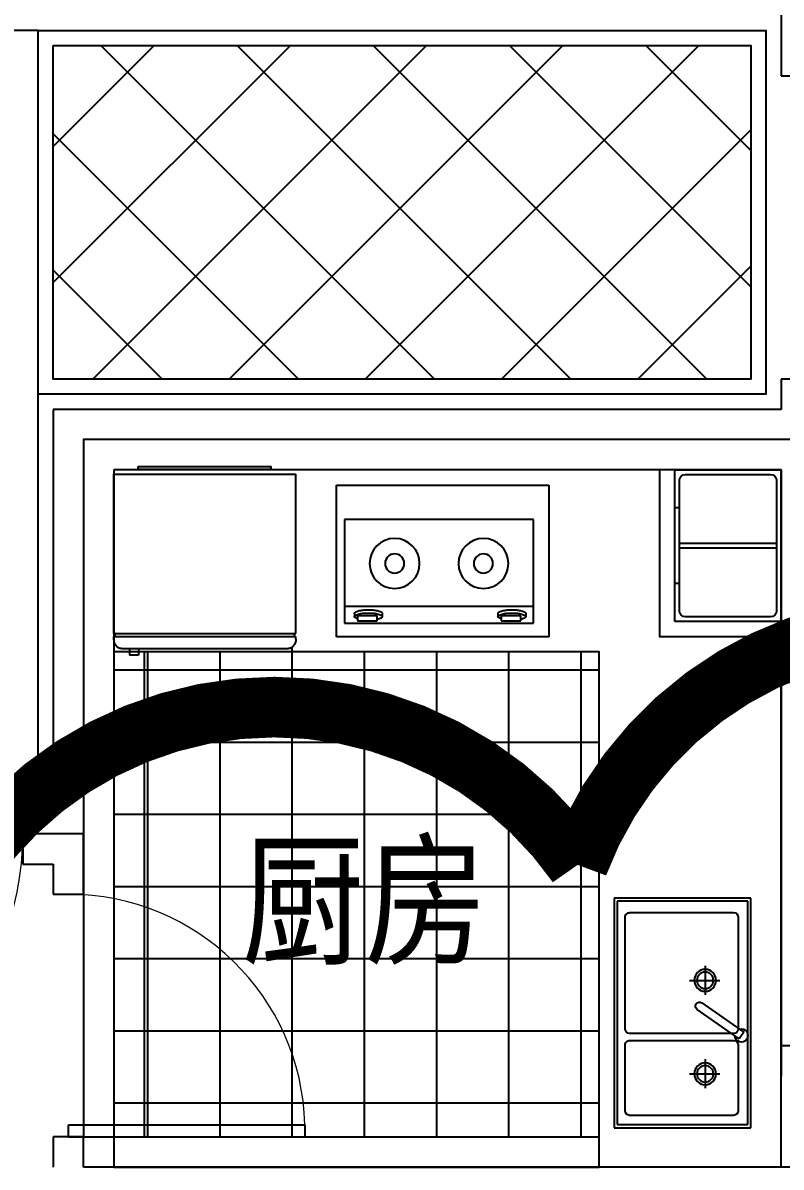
# Model space of a CAD drawing. Extents: x 802298 to 1915382, y -2285475 to -1340051.
# Drawn here: x 1389290 to 1391790, y -2233526 to -2229751 of the extents above; entities that cross this region are included whole.
import ezdxf
from ezdxf.enums import TextEntityAlignment as Align

# ---------------------------------------------------------------- set-up
doc = ezdxf.new("R2010")
doc.units = 0
doc.header["$LTSCALE"] = 1000
doc.header["$MEASUREMENT"] = 0
doc.linetypes.add('DOTE', pattern=[2.4200000000000004, 2, -0.2, 0.02, -0.2])
doc.layers.get('0').update_dxf_attribs({"linetype": 'CONTINUOUS'})
for name, color, linetype in [('DOTE', 1, 'CONTINUOUS'), ('PUB_TEXT', 7, 'CONTINUOUS'), ('WALL', 9, 'CONTINUOUS'), ('WINDOW', 4, 'CONTINUOUS'), ('修改', 6, 'CONTINUOUS'), ('厨卫', 154, 'CONTINUOUS'), ('平面填充', 252, 'CONTINUOUS')]:
    doc.layers.add(name, color=color, linetype=linetype)
doc.layers.add('面积－户', color=2, linetype='CONTINUOUS', plot=False)
doc.styles.add('黑体', font='SIMHEI.TTF', dxfattribs={"width": 0.8})

# ---------------------------------------------------------------- blocks, each defined once
blk = doc.blocks.new('MEI')
for p, q in [((-450.000562665271, 7.582310171652352), (-450.0005626685597, -692.4176898284059)), ((49.99943733464147, 7.582310169265838), (-450.000562665271, 7.582310171652352)), ((49.99943733138184, -692.4176898307343), (49.99943733464147, 7.582310169265838)), ((-336.9088558361836, -641.7193834253412), (-336.9088558333606, -18.94554556850926)), ((-336.9088558333606, -18.94554556850926), (5.53642418301024, -18.94554557008087)), ((-50.15905100114469, -18.94554556984804), (-50.15905100411328, -641.7193834266219)), ((5.53642418301024, -18.94554557008087), (5.536424180158065, -641.7193834268547)), ((-27.94672145538789, -51.54491667586262), (-16.23573423137714, -51.66342150469427)), ((-18.47060474248428, -62.00975098469644), (-1.850353948088014, -62.00975098475465)), ((-18.47060474283353, -126.6781605161668), (-18.47060474248428, -62.00975098469644)), ((-1.850353948088014, -62.00975098475465), (-1.850353948320844, -126.678160516225)), ((-26.77041776796978, -143.3067715069337), (-16.25457130365248, -143.3067715069337)), ((-1.850353948320844, -126.678160516225), (-18.47060474283353, -126.6781605161668)), ((-27.94672145757067, -524.5420797324914), (-16.23573423355992, -524.660584561323)), ((-18.47060474501632, -599.6753235727374), (-18.47060474463797, -535.006914041267)), ((-18.47060474463797, -535.006914041267), (-1.850353950241697, -535.0069140413252)), ((-1.850353950241697, -535.0069140413252), (-1.850353950503631, -599.6753235727956)), ((-1.850353950503631, -599.6753235727956), (-18.47060474501632, -599.6753235727374)), ((5.536424180158065, -641.7193834268547), (-336.9088558361836, -641.7193834253412)), ((-26.77041777015256, -616.3039345634461), (-16.25457130583527, -616.3039345635625)), ((-450.0005626685597, -692.4176898284059), (49.99943733138184, -692.4176898307343))]:
    blk.add_line(p, q)
for centre, radius in [((-191.4551349504181, -183.9925116114609), 82.49649810437037), ((-191.4551349504181, -183.9925116114609), 31.63094696748339), ((-191.4551349518151, -476.6257370008097), 82.49649810437037), ((-191.4551349518151, -476.6257370008097), 31.63094696748339)]:
    blk.add_circle(centre, radius)
for centre, radius, start, end in [((56.27885229593062, -88.66081802293775), 94.39806700812123, 165.5368679776076, 173.9017318673558), ((4.877696191178984, -75.40285646522534), 41.3146195544121, 148.089437403133, 165.5368679782791), ((-26.77041776753322, -55.69554469120339), 4.032167187358627, 89.99999999917927, 148.089437401752), ((66.79469876030612, -88.66081802218105), 94.39806700797676, 165.5368679781053, 173.9017318678407), ((-26.77041776776605, -55.69554469085415), 4.032167187018786, 72.05456141152295, 89.99999999587027), ((15.39354265555448, -75.4028564656328), 41.31461955455568, 148.0894374026883, 165.5368679778209), ((-16.25457130315772, -55.69554469108698), 4.032167187216911, 90, 148.0894374034271), ((-16.25457130315772, -55.69554469108698), 4.032167187193409, 31.91056259700651, 90), ((-47.90268526216096, -75.40285646522534), 41.31461955453663, 18.91551022807474, 31.91056259666543), ((138.8731262445651, -97.48507450518082), 177.4623890216462, 173.9017318680493, 180.0000000000651), ((138.8731262439539, -97.4850745065778), 177.4623890210363, 179.9999999995962, 186.0982681316097), ((149.3889727083877, -97.48507450628676), 177.4623890211515, 173.9017318676954, 179.9999999997004), ((149.3889727088242, -97.48507450663601), 177.4623890215861, 179.9999999995831, 186.0982681315968), ((56.27885229572689, -106.3093309889373), 94.3980670079019, 186.0982681319104, 194.4631320216546), ((4.877696190858842, -119.567292545602), 41.31461955435157, 194.4631320214934, 211.910562596624), ((-26.77041776788246, -139.2746043196821), 4.032167187251616, 211.9105625954392, 269.9999999987623), ((66.79469876004418, -106.3093309889373), 94.39806700791644, 186.0982681319507, 194.4631320216814), ((15.39354265537986, -119.5672925457184), 41.3146195545245, 194.4631320213449, 211.9105625964804), ((-16.25457130365248, -139.2746043197403), 4.032167187193409, 211.9105625967911, 270), ((-16.25457130359428, -139.2746043196239), 4.032167187303154, 269.9999999991792, 328.089437402245), ((-47.90268526230648, -119.567292545602), 41.31461955436938, 328.0894374031813, 345.5368679783454), ((-99.30384136580687, -106.3093309884716), 94.39806700672375, 345.5368679777957, 347.5389473446281), ((4.877696188937989, -548.4000195221452), 41.31461955455568, 148.0894374026883, 165.5368679778209), ((-26.77041776980332, -528.6927077475993), 4.032167187192206, 90, 148.0894374032089), ((-26.77041776997794, -528.6927077480068), 4.032167187600862, 72.05456141328882, 89.99999999752477), ((15.39354265334259, -548.4000195218541), 41.3146195544121, 148.089437403133, 165.5368679782791), ((-16.25457130539871, -528.692707747774), 4.032167187303154, 89.99999999917927, 148.089437402245), ((-16.25457130539871, -528.6927077477158), 4.032167187251616, 31.91056259634644, 89.99999999917927), ((-47.90268526431464, -548.4000195216795), 41.31461955444433, 18.91551022784143, 31.91056259645001), ((138.873126242295, -570.4822375627991), 177.4623890216753, 173.9017318676954, 179.9999999997004), ((56.27885229331127, -561.6579810786352), 94.39806700760056, 165.5368679780769, 173.9017318678134), ((149.388972706234, -570.4822375629155), 177.4623890211515, 173.9017318676695, 179.9999999996743), ((66.79469875815244, -561.6579810787516), 94.39806700797676, 165.5368679781053, 173.9017318678407), ((138.8731262422659, -570.4822375617514), 177.4623890216477, 180.0000000000391, 186.0982681320428), ((56.2788522934859, -579.306494046672), 94.39806700769569, 186.098268131217, 194.4631320209515), ((4.877696188559639, -592.5644556021143), 41.31461955438234, 194.4631320215724, 211.9105625966958), ((149.3889727066705, -570.4822375631484), 177.4623890215923, 179.9999999995962, 186.0982681316097), ((66.79469875748305, -579.3064940456825), 94.39806700749193, 186.0982681318715, 194.4631320216134), ((15.39354265322618, -592.5644556021143), 41.31461955458605, 194.4631320214934, 211.9105625966213), ((-47.90268526446016, -592.5644556022307), 41.31461955436938, 328.0894374031813, 345.5368679783454), ((-99.3038413713075, -579.3064940458571), 94.39806700977503, 345.5368679787499, 347.538947345589), ((-26.77041777015256, -612.2717673761363), 4.032167187309824, 211.9105625966213, 270), ((-16.25457130571886, -612.2717673763691), 4.032167187193409, 211.9105625947211, 269.9999999983455), ((-16.25457130577706, -612.2717673762527), 4.032167187327858, 269.9999999991792, 328.0894374024701)]:
    blk.add_arc(centre, radius, start, end)
blk = doc.blocks.new('A$C1BE601A8')
for p, q in [((-3.331544576212764e-06, 0.000128552783280611), (-3.331544576212764e-06, 450.0001285527833)), ((-3.331544576212764e-06, 450.0001285527833), (756.9591153254441, 450.0001285527833)), ((9.999996668455424, 10.00012855278328), (9.999996668455424, 440.0001285527833)), ((9.999996668455424, 440.0001285527833), (746.9591153254441, 440.0001285527833)), ((315.0162760930543, 426.5923377163708), (293.2995176711702, 411.4024486970156)), ((411.7544574448548, 288.287198562175), (315.0162760930543, 426.5923377163708)), ((746.9591153254441, 440.0001285527833), (746.9591153254441, 10.00012855278328)), ((756.9591153254441, 450.0001285527833), (756.9591153254441, 0.000128552783280611)), ((40.70540845507639, 393.4111159974709), (40.70540845507639, 50.34339343057945)), ((272.9981059508573, 408.4111159970053), (55.70540845507639, 408.4111159974709)), ((287.9981059508573, 50.34339343011379), (287.9981059508573, 393.4111159970053)), ((293.2995176711702, 411.4024486970156), (390.0376990229997, 273.0973095423542)), ((310.5429994659789, 393.4111159974709), (310.5429994659789, 50.34339343011379)), ((694.6191676114395, 408.4111159974709), (325.5429994659789, 408.4111159974709)), ((709.6191676114395, 50.34339343057945), (709.6191676114395, 393.4111159974709)), ((177.7081585570995, 248.1342476331629), (177.7081585570995, 348.3190406123176)), ((486.0939768552489, 248.1342476331629), (486.0939768552489, 348.3190406123176)), ((225.9020207491121, 299.62899633497), (129.8652481655299, 299.62899633497)), ((534.2878390472615, 299.6289963354357), (438.2510664636793, 299.6289963354357)), ((756.9591153254441, 0.000128552783280611), (-3.331544576212764e-06, 0.000128552783280611)), ((746.9591153254441, 10.00012855278328), (9.999996668455424, 10.00012855278328)), ((55.70540845507639, 35.34339343057945), (272.9981059508573, 35.34339343011379)), ((325.5429994659789, 35.34339343011379), (694.6191676114395, 35.34339343057945))]:
    blk.add_line(p, q)
for centre, radius in [((177.7081585570995, 299.6289963354357), 36.13484355663392), ((177.7081585570995, 299.6289963354357), 27.13484355663391), ((486.0939768552489, 299.62899633497), 36.13484355663392), ((486.0939768552489, 299.62899633497), 27.13484355663391)]:
    blk.add_circle(centre, radius)
for centre, radius, start, end in [((304.1578968820977, 418.9973932066932), 21.70012077171123, 342.6067890444376, 267.3353041458893), ((55.70540845507639, 393.4111159974709), 15, 90, 180), ((272.9981059508573, 393.4111159970053), 15, 0, 90), ((325.5429994659789, 393.4111159974709), 15, 90, 180), ((694.6191676114395, 393.4111159974709), 15, 0, 90), ((400.8960782339273, 280.6922540520318), 13.25094642638578, 214.9710465723635, 34.97104657236348), ((55.70540845507639, 50.34339343057945), 15, 180, 270), ((272.9981059508573, 50.34339343011379), 15, 270, 0), ((325.5429994659789, 50.34339343011379), 15, 180, 270), ((694.6191676114395, 50.34339343057945), 15, 270, 0)]:
    blk.add_arc(centre, radius, start, end)
blk = doc.blocks.new('A$C3CC255BA')
for p, q in [((242.4999396855128, 435.000094918796), (242.4999396855128, 115.0000949187961)), ((257.4999396855128, 435.000094918796), (257.4999396855128, 115.0000949187961)), ((124.9999396855128, 115.0000949187961), (124.9999396855128, 100.0000949187961)), ((374.9999396855128, 115.000094918796), (374.9999396855128, 100.000094918796))]:
    blk.add_line(p, q)
blk.add_lwpolyline([(499.9999396855128, 100.000094918796), (-6.031448720023036e-05, 100.0000949187961), (-6.031448720023036e-05, 450.0000949187962), (499.9999396855128, 450.0000949187962)], close=True)
blk.add_lwpolyline([(549.9999396855128, 450.000094918796), (549.9999396855128, 50.00009491879604), (-6.031448720023036e-05, 50.00009491879615)])
blk.add_lwpolyline([(464.9999396855128, 115.000094918796), (34.9999396855128, 115.0000949187961, -0.414213562373095), (14.9999396855128, 135.0000949187961), (14.9999396855128, 415.0000949188252, -0.4142135623731164), (34.9999396855128, 435.0000949188253), (464.9999396855128, 435.000094918767, -0.414213562373095), (484.9999396855128, 415.000094918767), (484.9999396855128, 135.000094918796, -0.414213562373095)], format="xyb", close=True)
blk = doc.blocks.new('A$C0C200289')
for p, q in [((500.263288419228, 622.7132478367421), (-48.17572191962972, 622.7132478367421)), ((-48.17572191962972, 613.4407061759266), (-48.17572191962972, 622.7132478367421)), ((500.263288419228, 613.4407061759266), (-48.17572191962972, 613.4407061759266)), ((500.263288419228, 613.4407061759266), (500.263288419228, 622.7132478367421)), ((-149.9999246529769, 71.83070159953786), (-149.9999246529769, 596.7501311862725)), ((600.0000753470231, 596.7501311862725), (-149.9999246529769, 596.7501311862725)), ((600.0000753470231, 71.83070159953786), (600.0000753470231, 596.7501311862725)), ((-144.1057945420034, 71.83070159953786), (-149.9999246529769, 71.83070159953786)), ((-149.9999246529769, 53.34289427817566), (-149.9999246529769, 61.83070159953786)), ((-144.1057945420034, 61.83070159953786), (-149.9999246529769, 61.83070159953786)), ((-144.1057945420034, 61.83070159953786), (-144.1057945420034, 71.83070159953786)), ((594.1059452358168, 61.83070159953786), (594.1059452358168, 71.83070159953786)), ((594.1059452358168, 71.83070159953786), (600.0000753470231, 71.83070159953786)), ((594.1059452358168, 61.83070159953786), (600.0000753470231, 61.83070159953786)), ((600.0000753470231, 53.34289427817566), (600.0000753470231, 61.83070159953786)), ((568.4878826683853, 21.83070159953786), (-118.4877319745719, 21.83070159953786)), ((499.1467481534055, 21.83070159953786), (499.1467481534055, -2.51166638918221e-05)), ((535.2829494392208, 21.83070159953786), (535.2829494392208, -2.511712955310941e-05)), ((499.1467481534055, -2.51166638918221e-05), (535.2829494392208, -2.511712955310941e-05))]:
    blk.add_line(p, q)
at = {"color": 251}
for p, q in [((594.1059452358168, 71.83070159953786), (-144.1057945420034, 71.83070159953786)), ((594.1059452358168, 61.83070159953786), (-144.1057945420034, 61.83070159953786))]:
    blk.add_line(p, q, dxfattribs=at)
for centre, start, end in [((-118.4877319745719, 53.34289427817566), 180, 270), ((568.4878826683853, 53.34289427817566), 270, 0)]:
    blk.add_arc(centre, 31.51219267851957, start, end)
blk = doc.blocks.new('$DorLib2D$00000001')
for p, q in [((0.45, 0.9750000000000001), (0.5000000000000002, 0.9750000000000001)), ((0.45, 0), (0.45, 0.9750000000000001)), ((0.5, 0), (0.5, 0.9750000000000001)), ((0.5, 0), (0.45, 0))]:
    blk.add_line(p, q)
at = {"lineweight": 13}
blk.add_arc((0.475, 0), 0.975, 91.4692835813538, 180, dxfattribs=at)
blk = doc.blocks.new('$TCHSYS$WIN2D')
for p, q in [((-0.5, 0.5), (0.5, 0.5)), ((-0.5, 0.5), (-0.4999999999999999, -0.5)), ((0.5, 0.5), (0.4999999999999998, -0.5)), ((0.5, 0.1666666666666666), (-0.5, 0.1666666666666666)), ((0.5, -0.1666666666666667), (-0.5, -0.1666666666666667)), ((-0.4999999999999999, -0.5), (0.5, -0.5))]:
    blk.add_line(p, q)

msp = doc.modelspace()

# ---------------------------------------------------------------- hatches: boundary and pattern name
at = {"layer": '平面填充'}
h = msp.add_hatch(dxfattribs=at)
h.set_pattern_fill('NET', color=256, scale=100, angle=45, style=0)
h.set_pattern_definition([(45.00000004310449, (454341.7984985812, -788134.2374507573), (-224.5064031956284, 224.5064028578293), []), (135.0000000431045, (454341.7984985812, -788134.2374507573), (-224.5064028578293, -224.5064031956284), [])])
h.paths.add_polyline_path([(1389390.457696439, -2229826.354842856), (1391690.457699945, -2229826.354841126), (1391690.457700772, -2230926.354841145), (1389390.457697266, -2230926.354842876)])
h = msp.add_hatch(dxfattribs=at)
h.set_pattern_fill('ANSI37', color=256, scale=150, angle=45, style=0)
h.set_pattern_definition([(90.00000004310441, (2332439.114731213, -788134.2360378363), (238.125, 1.791450802588702e-07), []), (4.310448817847091e-08, (2332439.114731213, -788134.2360378363), (1.791450802588702e-07, -238.125), [])])
edge = h.paths.add_edge_path()
edge.add_line((1389590.457703892, -2233426.354842711), (1389590.457702689, -2231826.354842734))
edge.add_line((1389590.457702689, -2231826.354842734), (1389609.742969294, -2231826.354842719))
edge.add_ellipse((1389615.667456755, -2231795.725196333), major_axis=(-2.375481641972276e-08, 31.51219267863779), ratio=0.799999999811591, start_angle=166.4079206564171, end_angle=179.9999999998915)
edge.add_line((1389615.667456776, -2231827.237389012), (1389642.231403357, -2231827.237388992))
edge.add_line((1389642.231403356, -2231827.237388992), (1389642.231403373, -2231849.068115708))
edge.add_line((1389642.231403373, -2231849.068115708), (1389671.140364395, -2231849.068115687))
edge.add_line((1389671.140364395, -2231849.068115687), (1389671.140364378, -2231827.23738897))
edge.add_line((1389671.140364378, -2231827.23738897), (1390165.247948366, -2231827.237388599))
edge.add_ellipse((1390165.247948342, -2231795.72519592), major_axis=(-2.365938580449611e-08, 31.5121926786378), ratio=0.7999999998115909, start_angle=180.0000000001085, end_angle=193.5920793435829)
edge.add_ellipse((1390165.247948342, -2231795.72519592), major_axis=(-2.365938580449611e-08, 31.5121926786378), ratio=0.7999999998115909, start_angle=193.5920793435829, end_angle=270.0000000000694, ccw=False)
edge.add_line((1390171.172435848, -2231826.354842298), (1391190.457706115, -2231826.354841531))
edge.add_line((1391190.457706115, -2231826.354841531), (1391190.457707319, -2233426.354841508))
edge.add_line((1391190.457707319, -2233426.354841508), (1389590.457703892, -2233426.354842711))
h.paths.add_polyline_path([(1390849.587560236, -2232961.379282457), (1389959.587560236, -2232961.379283126), (1389959.587559794, -2232374.091147534), (1390849.587559794, -2232374.091146864)], flags=24)

# ---------------------------------------------------------------- linework, layer by layer
at = {"layer": 'DOTE', "linetype": 'DOTE'}
for p, q in [((1402090.457702019, -2231126.354832998), (1389490.457702509, -2231126.3548427)), ((1389490.457702509, -2231126.354842686), (1389490.457704342, -2233526.354842673)), ((1389490.457703502, -2232426.354842725), (1386890.457701701, -2232426.354844728)), ((1391890.457707929, -2233526.35484085), (1389490.457704342, -2233526.354842673))]:
    msp.add_line(p, q, dxfattribs=at)
at = {"layer": 'WALL'}
for p, q in [((1391790.457704808, -2229726.354841099), (1391790.457705043, -2229926.354840642)), ((1391790.457705043, -2229926.354840642), (1391990.457704952, -2229926.35484049)), ((1391990.457705718, -2230926.35484049), (1391790.457705808, -2230926.354840642)), ((1391790.457705808, -2230926.354840642), (1391790.457705803, -2231026.354840973)), ((1389390.457702063, -2231026.354842894), (1389390.457702133, -2231126.354842894)), ((1389590.457702063, -2231026.354842824), (1389390.457702063, -2231026.354842894)), ((1389590.457702063, -2231026.354842824), (1389590.457700932, -2231026.354842643)), ((1391790.457705803, -2231026.354840973), (1389590.457700932, -2231026.354842643)), ((1389390.457702133, -2231126.354842894), (1389390.457702967, -2232326.35484264)), ((1391790.457705537, -2231226.354841082), (1389590.457702198, -2231226.354842751)), ((1389590.457702198, -2231226.354842751), (1389590.457703041, -2232426.354842824)), ((1391790.457705537, -2231226.354841082), (1391790.457706027, -2231926.354840642)), ((1391790.457706027, -2231926.354840642), (1391990.45770623, -2231926.354840489)), ((1389390.457702967, -2232326.35484264), (1389290.457709413, -2232326.354842654)), ((1389290.457709413, -2232326.354842654), (1389290.457709564, -2232526.354843187)), ((1389490.457703333, -2232626.354842495), (1389490.457703041, -2232426.354842824)), ((1389290.457709564, -2232526.354843187), (1389390.457702978, -2232526.354843144)), ((1389390.457702978, -2232526.354843144), (1389390.457703174, -2232626.35484257)), ((1389390.457703174, -2232626.35484257), (1389490.457703333, -2232626.354842495)), ((1391990.457706991, -2233126.35484076), (1391790.457707044, -2233126.354841253)), ((1391790.457707044, -2233126.354841253), (1391790.457707231, -2233226.354841079)), ((1391790.457708565, -2233526.354840965), (1391790.457707231, -2233226.354841078)), ((1389490.457704158, -2233426.354842495), (1389390.457703887, -2233426.35484257)), ((1389390.457703887, -2233426.35484257), (1389390.457703869, -2233526.354842872)), ((1389490.457704176, -2233526.354842685), (1389490.457704158, -2233426.354842495)), ((1391790.457708565, -2233526.354840965), (1389490.457704176, -2233526.354842685))]:
    msp.add_line(p, q, dxfattribs=at)
at = {"layer": 'WINDOW', "color": 4}
msp.add_line((1389490.457703192, -2232626.354842673), (1389490.457703794, -2233426.354842673), dxfattribs=at)
at = {"layer": '修改', "const_width": 200}
msp.add_lwpolyline([(1393055.846052737, -2232027.840780335, -0.52056705), (1393055.846052737, -2234027.840780335, -0.52056705), (1393055.846052737, -2236027.840780335, -0.52056705), (1391055.846052737, -2236027.840780335, -0.52056705), (1389119.712579207, -2236529.226034084, -0.52056705), (1389119.712579207, -2234529.226034084, -0.52056705), (1389119.712579207, -2232529.226034084, -0.52056705), (1391119.712579207, -2232529.226034084, -0.52056705)], format="xyb", close=True, dxfattribs=at)
at = {"layer": '厨卫', "ltscale": 0.5}
msp.add_line((1391790.457707437, -2233526.354840913), (1391190.457707437, -2233526.354841381), dxfattribs=at)
at = {"layer": '厨卫'}
for points in [[(1391790.457707286, -2233426.35484105), (1391790.457705571, -2231226.354841082), (1389590.457702114, -2231226.354842737)], [(1391190.457707442, -2233526.354841381), (1391190.457706117, -2231826.354841531), (1389690.457702688, -2231826.354842659), (1389690.457702688, -2231826.354842659)]]:
    msp.add_lwpolyline(points, dxfattribs=at)
at = {"layer": '平面填充'}
msp.add_lwpolyline([(1388240.457694861, -2230536.354843846), (1388240.457695427, -2232326.354842737), (1389340.457703023, -2232326.354842843), (1389340.457696401, -2229776.354842305), (1388500.457708723, -2229776.354842937), (1388500.457708723, -2230536.354843818), (1388240.457694861, -2230536.354843846)], dxfattribs=at)
at = {"layer": '平面填充', "ltscale": 0.5}
for points in [[(1389340.457696401, -2229776.354842894), (1391740.457699907, -2229776.354841088), (1391740.45770081, -2230976.354841108), (1389340.457697304, -2230976.354842913)], [(1389390.457696439, -2229826.354842856), (1391690.457699945, -2229826.354841126), (1391690.457700772, -2230926.354841145), (1389390.457697266, -2230926.354842876)], [(1391190.457706117, -2231826.354841531), (1389590.457702615, -2231826.354842735), (1389590.457703967, -2233526.354842711), (1391190.457707442, -2233526.354841381)], [(1391190.457706115, -2231826.354841531), (1389690.457702688, -2231826.354842659), (1389690.457703892, -2233426.354842636), (1391190.457707319, -2233426.354841508)]]:
    msp.add_lwpolyline(points, close=True, dxfattribs=at)
at = {"layer": '面积－户'}
for points in [[(1398920.457712069, -2240256.354725285), (1398920.457712069, -2239356.354850579), (1398790.457699993, -2239356.354850579), (1398790.457699993, -2231826.35485057), (1395190.457697414, -2231826.354850599), (1395060.457440837, -2231826.354802951), (1395060.457440837, -2233696.354850637), (1394020.457697427, -2233696.354850637), (1394020.457697427, -2233096.354850633), (1392020.457703063, -2233096.354850633), (1392020.457703063, -2231126.354851394), (1389490.457699477, -2231126.354851394), (1389490.457699477, -2232426.354850642), (1388090.457705511, -2232426.354850642), (1388090.457705511, -2238326.35485072), (1388090.457705511, -2238456.35485072), (1387960.457700799, -2238456.35485072), (1387960.457700799, -2240256.354852219), (1388560.457700412, -2240256.354852219), (1398920.457712069, -2240256.354852219), (1398920.457712069, -2239356.354850579)], [(1398920.45819495, -2240256.354725286), (1398920.45819495, -2239356.35485058), (1398790.458182874, -2239356.35485058), (1398790.458182874, -2231826.354850572), (1395190.458180295, -2231826.354850601), (1395060.457923718, -2231826.354802953), (1395060.457923718, -2233696.354850639), (1394020.458180308, -2233696.354850639), (1394020.458180308, -2233096.354850635), (1392020.458185944, -2233096.354850635), (1392020.458185944, -2231126.354851396), (1389490.458182357, -2231126.354851396), (1389490.458182357, -2232426.354850644), (1388090.458188392, -2232426.354850644), (1388090.458188392, -2238326.354850722), (1388090.458188392, -2238456.354850722), (1387960.45818368, -2238456.354850722), (1387960.45818368, -2240256.354852221), (1388560.458183293, -2240256.354852221), (1398920.45819495, -2240256.354852221), (1398920.45819495, -2239356.35485058)]]:
    msp.add_lwpolyline(points, close=True, dxfattribs=at)

# ---------------------------------------------------------------- block references
at = {"layer": 'WINDOW', "color": 4}
for name, p, xscale, yscale, zscale, rotation in [('$TCHSYS$WIN2D', (1391890.457706695, -2232526.354840949), 1200, 200, 1200, 270.0000000438512), ('$DorLib2D$00000001', (1388790.457709713, -2232426.354843355), 1000, 1000, 1000, 180.0000000434891), ('$DorLib2D$00000001', (1389440.457703493, -2233026.35484271), 800, 800, 800, 270.000000043101)]:
    msp.add_blockref(name, p, dxfattribs=dict(at, xscale=xscale, yscale=yscale, zscale=zscale, rotation=rotation))
at = {"layer": '厨卫'}
for name, p, xscale, rotation in [('A$C0C200289', (1390070.457762744, -2231837.490921852), -0.7999999998137355, 4.168817291372306e-08), ('MEI', (1390332.189940106, -2231726.35541258), -1, 90.00000136070172), ('A$C1BE601A8', (1391240.457578156, -2233396.279718785), -1, 270)]:
    msp.add_blockref(name, p, dxfattribs=dict(at, xscale=xscale, rotation=rotation))
at = {"layer": '厨卫', "extrusion": (0, 0, -1), "xscale": -1, "zscale": -1, "rotation": 89.99999994663916}
msp.add_blockref('A$C3CC255BA', (-1391340.457610722, -2231226.35490171), dxfattribs=at)

# ---------------------------------------------------------------- texts
at = {"layer": 'PUB_TEXT', "style": '黑体', "width": 0.85}
msp.add_text('厨房', height=350, dxfattribs=at).set_placement((1390416.790949961, -2232821.125045495), align=Align.CENTER)

doc.saveas('drawing.dxf')
